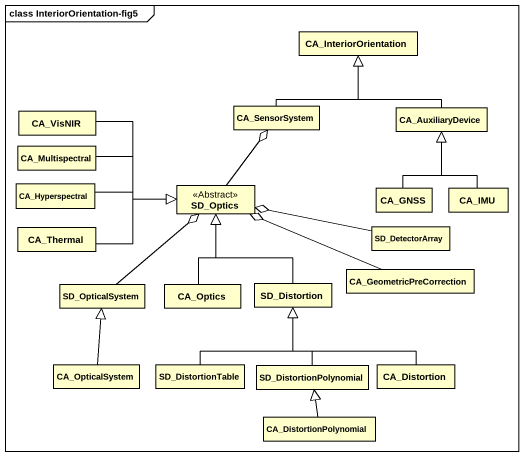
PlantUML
@startuml
mainframe class InteriorOrientation-fig5
hide circle
hide empty members
class CA_InteriorOrientation
class CA_VisNIR
class CA_SensorSystem
class CA_AuxiliaryDevice
class CA_Multispectral
class CA_Hyperspectral
class SD_Optics <<Abstract>>
class CA_GNSS
class CA_IMU
class CA_Thermal
class SD_DetectorArray
class SD_OpticalSystem
class CA_Optics
class SD_Distortion
class CA_GeometricPreCorrection
class CA_OpticalSystem
class SD_DistortionTable
class SD_DistortionPolynomial
class CA_Distortion
class CA_DistortionPolynomial
CA_VisNIR -right-|> SD_Optics
CA_SensorSystem -up-|> CA_InteriorOrientation
CA_AuxiliaryDevice -up-|> CA_InteriorOrientation
CA_Multispectral -right-|> SD_Optics
CA_Hyperspectral -right-|> SD_Optics
SD_Optics -up-o CA_SensorSystem
CA_GNSS -up-|> CA_AuxiliaryDevice
CA_IMU -up-|> CA_AuxiliaryDevice
CA_Thermal -right-|> SD_Optics
SD_DetectorArray -left-o SD_Optics
SD_OpticalSystem -up-o SD_Optics
CA_Optics -up-|> SD_Optics
SD_Distortion -up-|> SD_Optics
CA_GeometricPreCorrection -left-o SD_Optics
CA_OpticalSystem -up-|> SD_OpticalSystem
SD_DistortionTable -up-|> SD_Distortion
SD_DistortionPolynomial -up-|> SD_Distortion
CA_Distortion -up-|> SD_Distortion
CA_DistortionPolynomial -up-|> SD_DistortionPolynomial
@enduml
